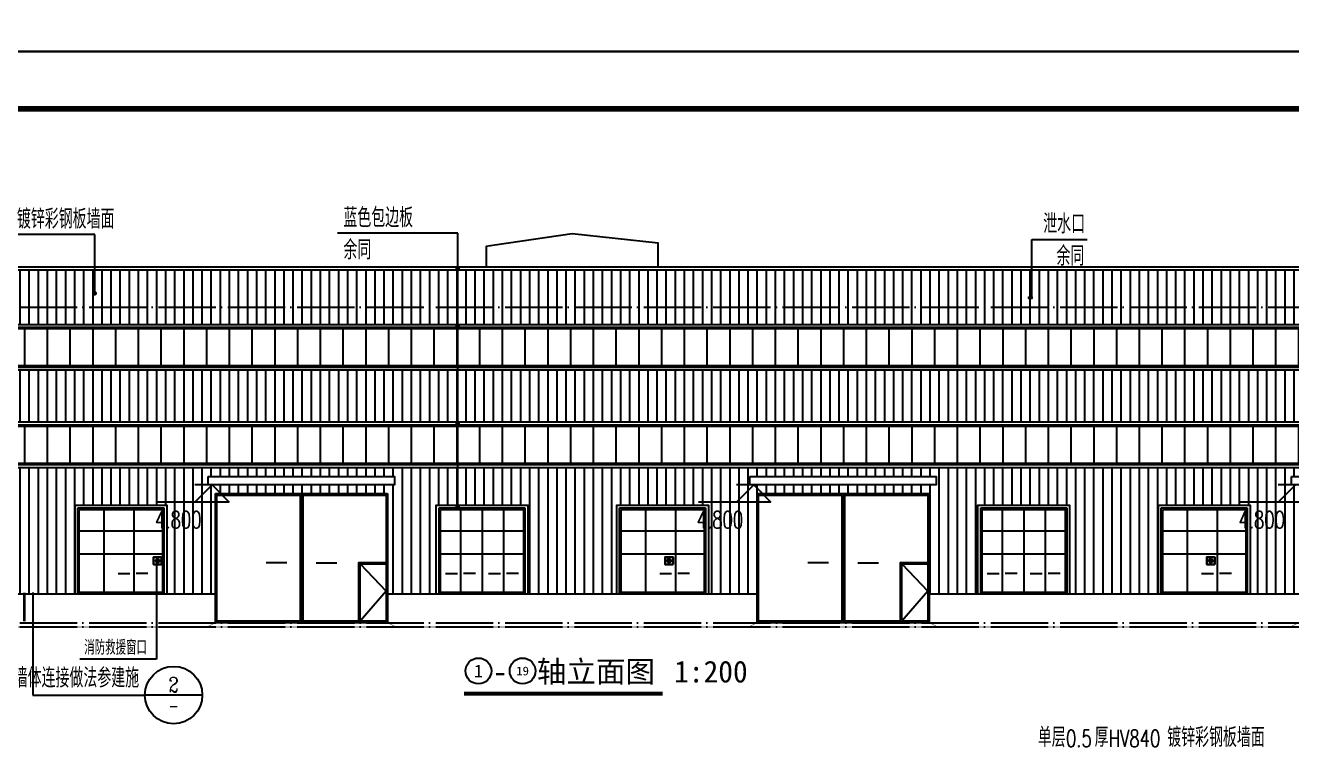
# Model space of a CAD drawing. Extents: x -21908402 to 2288787, y 79687 to 5079726.
# Drawn here: x 2148630 to 2192814, y 174147 to 199396 of the extents above; entities that cross this region are included whole.
import ezdxf
from ezdxf.enums import TextEntityAlignment as Align

# ---------------------------------------------------------------- set-up
doc = ezdxf.new("R2010")
doc.units = 0
doc.header["$LTSCALE"] = 1000
doc.linetypes.add('DOTE', pattern=[2.42, 2, -0.2, 0.02, -0.2])
doc.layers.get('0').update_dxf_attribs({"linetype": 'CONTINUOUS'})
for name, color, linetype in [('DIM_ELEV', 3, 'CONTINUOUS'), ('DIM_IDEN', 3, 'CONTINUOUS'), ('DIM_LEAD', 3, 'CONTINUOUS'), ('DIM_SYMB', 3, 'CONTINUOUS'), ('DOTE', 1, 'DOTE'), ('PUB_TEXT', 7, 'CONTINUOUS'), ('PUB_TITLE', 4, 'CONTINUOUS'), ('WINDOW', 94, 'CONTINUOUS'), ('XF-灭火救援窗', 1, 'CONTINUOUS'), ('填充', 8, 'CONTINUOUS')]:
    doc.layers.add(name, color=color, linetype=linetype)
doc.styles.add('_TCH_DIM', font='SIMPLEX', dxfattribs={"bigfont": 'GBCBIG'})
doc.styles.add('_TCH_DYN', font='')
doc.styles.add('_TCH_LABEL', font='COMPLEX', dxfattribs={"bigfont": 'GBCBIG'})
doc.styles.get('_TCH_DYN').set_extended_font_data('SimSun')

# ---------------------------------------------------------------- blocks, each defined once
blk = doc.blocks.new('HHGG')
at = {"layer": 'DIM_SYMB'}
for points in [[(2153849, 173678), (2153649, 173678), (2153649, 173704)], [(2154063, 173678), (2154263, 173678), (2154263, 173704)], [(2155349, 173678), (2155149, 173678), (2155149, 173704)], [(2155563, 173678), (2155763, 173678), (2155763, 173704)]]:
    blk.add_hatch(color=256, dxfattribs=at).paths.add_polyline_path(points)
for points in [[(2153434, 173678), (2153849, 173678)], [(2154478, 173678), (2154063, 173678)], [(2154934, 173678), (2155349, 173678)], [(2155978, 173678), (2155563, 173678)]]:
    blk.add_lwpolyline(points, dxfattribs=at)
at = {"layer": 'WINDOW'}
for p, q in [((2153206, 175969), (2156206, 175969)), ((2153206, 172969), (2153206, 175969)), ((2153956, 175969), (2153956, 172969)), ((2154706, 175969), (2154706, 172969)), ((2155456, 175969), (2155456, 172969)), ((2156206, 175969), (2156206, 172969)), ((2153206, 175169), (2156206, 175169)), ((2153206, 174369), (2156206, 174369)), ((2156206, 172969), (2153206, 172969))]:
    blk.add_line(p, q, dxfattribs=at)
blk.add_lwpolyline([(2153256, 175919), (2156156, 175919), (2156156, 173019), (2153256, 173019)], close=True, dxfattribs=at)
blk = doc.blocks.new('GGGGGGGGG')
at = {"layer": 'DIM_SYMB'}
for points in [[(2140700, 132967), (2140900, 132967), (2140900, 132993)], [(2143173, 132967), (2142973, 132967), (2142973, 132993)]]:
    blk.add_hatch(color=256, dxfattribs=at).paths.add_polyline_path(points)
blk.add_lwpolyline([(2143987, 132933), (2144887, 131985), (2143987, 130933)])
for points in [[(2141428, 132967), (2140700, 132967)], [(2142446, 132967), (2143173, 132967)]]:
    blk.add_lwpolyline(points, dxfattribs=at)
at = {"layer": 'WINDOW'}
for p, q in [((2138937, 135383), (2144937, 135383)), ((2138937, 130883), (2138937, 135383)), ((2141887, 135333), (2141887, 130933)), ((2141937, 135383), (2141937, 130883)), ((2141987, 135333), (2141987, 130933)), ((2144937, 135383), (2144937, 130883)), ((2144937, 130883), (2138937, 130883))]:
    blk.add_line(p, q, dxfattribs=at)
for points in [[(2141887, 130933), (2138987, 130933), (2138987, 135333), (2141887, 135333)], [(2141987, 135333), (2144887, 135333), (2144887, 130933), (2141987, 130933)]]:
    blk.add_lwpolyline(points, dxfattribs=at)
for points in [[(2144937, 130883), (2143937, 130883), (2143937, 132983), (2144937, 132983)], [(2144887, 130933), (2143987, 130933), (2143987, 132933), (2144887, 132933)]]:
    blk.add_lwpolyline(points, close=True, dxfattribs=at)
blk = doc.blocks.new('XF-灭火救援窗图例')
at = {"layer": 'XF-灭火救援窗'}
h = blk.add_hatch(color=256, dxfattribs=at)
h.dxf.hatch_style = 1
h.paths.add_polyline_path([(0, 110, 1), (0, 350, 1)])
for points in [[(-200, -20), (200, -20, 0.414214), (250, 30), (250, 430, 0.414214), (200, 480), (-200, 480, 0.414214), (-250, 430), (-250, 30, 0.414214)], [(-210, 0), (210, 0, 0.414214), (230, 20), (230, 440, 0.414214), (210, 460), (-210, 460, 0.414214), (-230, 440), (-230, 20, 0.414214)]]:
    blk.add_lwpolyline(points, format="xyb", close=True, dxfattribs=at)
for points in [[(0, 350, 1), (0, 110, 30.793651)], [(0, 350, -1), (0, 110, -30.793651)]]:
    blk.add_lwpolyline(points, format="xyb", dxfattribs=at)
blk = doc.blocks.new('GGGGGGGGHDD')
at = {"layer": 'DIM_SYMB'}
for points in [[(2219418, 114964), (2219218, 114964), (2219218, 114990)], [(2219631, 114964), (2219831, 114964), (2219831, 114990)]]:
    blk.add_hatch(color=256, dxfattribs=at).paths.add_polyline_path(points)
for points in [[(2219003, 114964), (2219418, 114964)], [(2220046, 114964), (2219631, 114964)]]:
    blk.add_lwpolyline(points, dxfattribs=at)
at = {"layer": 'WINDOW'}
for p, q in [((2217601, 117255), (2220601, 117255)), ((2217601, 114255), (2217601, 117255)), ((2218501, 117255), (2218501, 114255)), ((2219551, 117255), (2219551, 114255)), ((2220601, 117255), (2220601, 114255)), ((2217601, 116455), (2220601, 116455)), ((2217601, 115655), (2220601, 115655)), ((2220601, 114255), (2217601, 114255))]:
    blk.add_line(p, q, dxfattribs=at)
blk.add_lwpolyline([(2217651, 117205), (2220551, 117205), (2220551, 114305), (2217651, 114305)], close=True, dxfattribs=at)

msp = doc.modelspace()

# ---------------------------------------------------------------- hatches: boundary and pattern name
at = {"layer": 'WINDOW'}
h = msp.add_hatch(dxfattribs=at)
h.set_pattern_fill('ANSI31', color=256, scale=500, angle=45, style=0)
h.set_pattern_definition([(90, (-9595.7, 36735.8), (-793.75, 2e-13), [])])
h.paths.add_polyline_path([(2112564.3, 188823.5), (2222864.3, 188823.5), (2222864.3, 187523.5), (2112564.3, 187523.5)])
h = msp.add_hatch(dxfattribs=at)
h.set_pattern_fill('ANSI31', color=256, scale=500, angle=45, style=0)
h.set_pattern_definition([(90, (-9595.7, 33335.8), (-793.75, 2e-13), [])])
h.paths.add_polyline_path([(2112564.3, 185423.5), (2222864.3, 185423.5), (2222864.3, 184123.5), (2112564.3, 184123.5)])
at = {"layer": '填充'}
h = msp.add_hatch(dxfattribs=at)
h.set_pattern_fill('ANSI31', color=256, scale=200, angle=45, style=0)
h.set_pattern_definition([(90, (-9595.74, 33335.76), (-317.5, 3e-14), [])])
h.paths.add_polyline_path([(2224814.3, 190873.5), (2110614.3, 190873.5), (2110614.3, 188396.7), (2112414.3, 188396.7), (2112414.3, 188973.5), (2223014.3, 188973.5), (2223014.3, 188396.7), (2224814.3, 188396.7)])
h.paths.add_polyline_path([(2224814.3, 188396.7), (2223014.3, 188396.7), (2223014.3, 187373.5), (2112414.3, 187373.5), (2112414.3, 188396.7), (2110614.3, 188396.7), (2110614.3, 184913.1), (2112414.3, 184913.1), (2112414.3, 185573.5), (2223014.3, 185573.5), (2223014.3, 184913.1), (2224814.3, 184913.1)])
h.paths.add_polyline_path([(2224814.3, 184913.1), (2223014.3, 184913.1), (2223014.3, 183973.5), (2112414.3, 183973.5), (2112414.3, 184913.1), (2110614.3, 184913.1), (2110614.3, 179573.5), (2112414.3, 179573.5), (2112414.3, 182673.5), (2115614.3, 182673.5), (2115614.3, 179573.5), (2117464.1, 179573.5), (2117464.1, 183073.5), (2123464.1, 183073.5), (2123464.1, 179573.5), (2125164.3, 179573.5), (2125164.3, 182673.5), (2128364.3, 182673.5), (2128364.3, 179573.5), (2131464.3, 179573.5), (2131464.3, 182673.5), (2134664.3, 182673.5), (2134664.3, 179573.5), (2136364.1, 179573.5), (2136364.1, 183073.5), (2142364.1, 183073.5), (2142364.1, 179573.5), (2144064.3, 179573.5), (2144064.3, 182673.5), (2147264.3, 182673.5), (2147264.3, 179573.5), (2150364.3, 179573.5), (2150364.3, 182673.5), (2153564.3, 182673.5), (2153564.3, 179573.5), (2155264.1, 179573.5), (2155264.1, 183073.5), (2161264.1, 183073.5), (2161264.1, 179573.5), (2162964.3, 179573.5), (2162964.3, 182673.5), (2166164.3, 182673.5), (2166164.3, 179573.5), (2169264.3, 179573.5), (2169264.3, 182673.5), (2172464.3, 182673.5), (2172464.3, 179573.5), (2174164.1, 179573.5), (2174164.1, 183073.5), (2180164.1, 183073.5), (2180164.1, 179573.5), (2181864.3, 179573.5), (2181864.3, 182673.5), (2185064.3, 182673.5), (2185064.3, 179573.5), (2188164.3, 179573.5), (2188164.3, 182673.5), (2191364.3, 182673.5), (2191364.3, 179573.5), (2193064.1, 179573.5), (2193064.1, 183073.5), (2199064.1, 183073.5), (2199064.1, 179573.5), (2200764.3, 179573.5), (2200764.3, 182673.5), (2203964.3, 182673.5), (2203964.3, 179573.5), (2207064.3, 179573.5), (2207064.3, 182673.5), (2210264.3, 182673.5), (2210264.3, 179573.5), (2211964.1, 179573.5), (2211964.1, 183073.5), (2217964.1, 183073.5), (2217964.1, 179573.5), (2219814.3, 179573.5), (2219814.3, 182673.5), (2223014.3, 182673.5), (2223014.3, 179573.5), (2224814.3, 179573.5)])
h.paths.add_polyline_path([(2123714.1, 183373.5), (2117214.1, 183373.5), (2117214.1, 183673.5), (2123714.1, 183673.5)], flags=16)
h.paths.add_polyline_path([(2136114.1, 183373.5), (2136114.1, 183673.5), (2142614.1, 183673.5), (2142614.1, 183373.5)], flags=16)
h.paths.add_polyline_path([(2155014.1, 183373.5), (2155014.1, 183673.5), (2161514.1, 183673.5), (2161514.1, 183373.5)], flags=16)
h.paths.add_polyline_path([(2173914.1, 183373.5), (2173914.1, 183673.5), (2180414.1, 183673.5), (2180414.1, 183373.5)], flags=16)
h.paths.add_polyline_path([(2192814.1, 183373.5), (2192814.1, 183673.5), (2199314.1, 183673.5), (2199314.1, 183373.5)], flags=16)
h.paths.add_polyline_path([(2211714.1, 183373.5), (2211714.1, 183673.5), (2218214.1, 183673.5), (2218214.1, 183373.5)], flags=16)

# ---------------------------------------------------------------- linework, layer by layer
for p, q in [((2110514.3, 190973.5), (2224914.3, 190973.5)), ((2142364.1, 179573.5), (2155264.1, 179573.5)), ((2161264.1, 179573.5), (2174164.1, 179573.5)), ((2180164.1, 179573.5), (2193064.1, 179573.5))]:
    msp.add_line(p, q)
for points in [[(2170714.3, 190973.5), (2170714.3, 191800.8), (2167714.3, 192131), (2165014.1, 191730.2), (2164714.3, 191685.7), (2164714.3, 190973.5)], [(2110514.3, 179573.5), (2110514.3, 190973.5), (2224914.3, 190973.5), (2224914.3, 179573.5)], [(2110614.3, 179573.5), (2110614.3, 190873.5), (2224814.3, 190873.5), (2224814.3, 179573.5)]]:
    msp.add_lwpolyline(points)
at = {"const_width": 30}
msp.add_lwpolyline([(2110514.3, 190973.5), (2224914.3, 190973.5), (2224914.3, 178423.5), (2110514.3, 178423.5)], close=True, dxfattribs=at)
for points in [[(2183647.6, 189928.8), (2183747.6, 189928.8), (2183747.6, 189878.8), (2183647.6, 189878.8)], [(2155014.1, 183673.5), (2161514.1, 183673.5), (2161514.1, 183373.5), (2155014.1, 183373.5)], [(2173914.1, 183673.5), (2180414.1, 183673.5), (2180414.1, 183373.5), (2173914.1, 183373.5)], [(2192814.1, 183673.5), (2199314.1, 183673.5), (2199314.1, 183373.5), (2192814.1, 183373.5)]]:
    msp.add_lwpolyline(points, close=True)
at = {"color": 5}
for points in [[(2112414.3, 188973.5), (2223014.3, 188973.5), (2223014.3, 187373.5), (2112414.3, 187373.5)], [(2112414.3, 185573.5), (2223014.3, 185573.5), (2223014.3, 183973.5), (2112414.3, 183973.5)]]:
    msp.add_lwpolyline(points, close=True, dxfattribs=at)
for points in [[(2150364.3, 179573.5), (2150364.3, 182673.5), (2153564.3, 182673.5), (2153564.3, 179573.5)], [(2162964.3, 179573.5), (2162964.3, 182673.5), (2166164.3, 182673.5), (2166164.3, 179573.5)], [(2169264.3, 179573.5), (2169264.3, 182673.5), (2172464.3, 182673.5), (2172464.3, 179573.5)], [(2181864.3, 179573.5), (2181864.3, 182673.5), (2185064.3, 182673.5), (2185064.3, 179573.5)], [(2188164.3, 179573.5), (2188164.3, 182673.5), (2191364.3, 182673.5), (2191364.3, 179573.5)]]:
    msp.add_lwpolyline(points, dxfattribs=at)
for points, const_width in [([(2154964.1, 178423.5), (2155264.1, 178573.5), (2161264.1, 178573.5), (2161564.1, 178423.5)], 15), ([(2173864.1, 178423.5), (2174164.1, 178573.5), (2180164.1, 178573.5), (2180464.1, 178423.5)], 15), ([(2192764.1, 178423.5), (2193064.1, 178573.5), (2199064.1, 178573.5), (2199364.1, 178423.5)], 15), ([(2109078.9, 178423.5), (2226414.3, 178423.5)], 30)]:
    msp.add_lwpolyline(points, dxfattribs=dict(const_width=const_width))
at = {"layer": 'DIM_ELEV'}
for p, q in [((2155144.4, 183373.5), (2154544.4, 182773.5)), ((2156544.4, 183373.5), (2154544.4, 183373.5)), ((2155144.4, 183373.5), (2155744.4, 182773.5)), ((2174044.4, 183373.5), (2173444.4, 182773.5)), ((2175444.4, 183373.5), (2173444.4, 183373.5)), ((2174044.4, 183373.5), (2174644.4, 182773.5)), ((2192944.4, 183373.5), (2192344.4, 182773.5)), ((2194344.4, 183373.5), (2192344.4, 183373.5)), ((2155744.4, 182773.5), (2153217.6, 182773.5)), ((2174644.4, 182773.5), (2172117.6, 182773.5)), ((2193544.4, 182773.5), (2191017.6, 182773.5))]:
    msp.add_line(p, q, dxfattribs=at)
at = {"layer": 'DIM_IDEN'}
for p, q in [((2148895.6, 179623.5), (2148895.6, 176050.2)), ((2148895.6, 176050.2), (2152803.3, 176050.2)), ((2154803.3, 176050.2), (2152803.3, 176050.2))]:
    msp.add_line(p, q, dxfattribs=at)
at = {"layer": 'DIM_IDEN', "const_width": 100}
msp.add_lwpolyline([(2148595.6, 179623.5), (2148595.6, 178623.5)], dxfattribs=at)
at = {"layer": 'DIM_IDEN'}
msp.add_circle((2153803.3, 176050.2), 1000, dxfattribs=at)
at = {"layer": 'DIM_LEAD'}
for p, q in [((2151051.4, 192099.7), (2143611.7, 192099.7)), ((2151051.4, 190055.2), (2151051.4, 192099.7)), ((2163715.3, 192146.2), (2159517.6, 192146.2)), ((2163715.3, 190931), (2163715.3, 192146.2)), ((2163715.3, 188916.5), (2163715.3, 192146.2)), ((2163715.3, 185513), (2163715.3, 192146.2)), ((2163715.3, 182607.8), (2163715.3, 192146.2)), ((2183747.6, 189928.8), (2183747.6, 191929.7)), ((2183747.6, 191929.7), (2185673.9, 191929.7)), ((2153210, 180714.6), (2153210, 177299.6)), ((2153210, 177299.6), (2150527.7, 177299.6))]:
    msp.add_line(p, q, dxfattribs=at)
at = {"layer": 'DIM_LEAD', "const_width": 80}
for points in [[(2163715.3, 190891, 1), (2163715.3, 190971, 1)], [(2151051.4, 190015.2, 1), (2151051.4, 190095.2, 1)], [(2163715.3, 188876.5, 1), (2163715.3, 188956.5, 1)], [(2163715.3, 185473, 1), (2163715.3, 185553, 1)], [(2163715.3, 182567.8, 1), (2163715.3, 182647.8, 1)]]:
    msp.add_lwpolyline(points, format="xyb", close=True, dxfattribs=at)
at = {"layer": 'DIM_SYMB', "const_width": 140}
msp.add_lwpolyline([(2163939.6, 176096.2), (2170865.4, 176096.2)], dxfattribs=at)
at = {"layer": 'DOTE'}
for p, q in [((2109714.3, 189573.5), (2225714.3, 189573.5)), ((2109714.3, 178573.5), (2225714.3, 178573.5)), ((2109714.3, 178423.5), (2225714.3, 178423.5))]:
    msp.add_line(p, q, dxfattribs=at)
at = {"layer": 'PUB_TEXT'}
for centre in [(2164439.6, 176890.1), (2165979.7, 176890.1)]:
    msp.add_circle(centre, 450, dxfattribs=at)
at = {"layer": 'PUB_TITLE'}
for points in [[(2095686.8, 198487.5), (2263886.8, 198487.5), (2263886.8, 317287.5), (2095686.8, 317287.5)], [(2095686.8, 79687.5), (2263886.8, 79687.5), (2263886.8, 198487.5), (2095686.8, 198487.5)]]:
    msp.add_lwpolyline(points, close=True, dxfattribs=at)
at = {"layer": 'PUB_TITLE', "const_width": 200}
msp.add_lwpolyline([(2100686.8, 81687.5), (2261886.8, 81687.5), (2261886.8, 196487.5), (2100686.8, 196487.5)], close=True, dxfattribs=at)
at = {"layer": 'WINDOW'}
for points in [[(2112514.3, 188873.5), (2222914.3, 188873.5), (2222914.3, 187473.5), (2112514.3, 187473.5)], [(2112564.3, 188823.5), (2222864.3, 188823.5), (2222864.3, 187523.5), (2112564.3, 187523.5)], [(2112514.3, 185473.5), (2222914.3, 185473.5), (2222914.3, 184073.5), (2112514.3, 184073.5)], [(2112564.3, 185423.5), (2222864.3, 185423.5), (2222864.3, 184123.5), (2112564.3, 184123.5)]]:
    msp.add_lwpolyline(points, close=True, dxfattribs=at)

# ---------------------------------------------------------------- block references
for name, p in [('GGGGGGGGG', (16327.3, 47690.5)), ('GGGGGGGGG', (35227.3, 47690.5)), ('GGGGGGGGHDD', (-67136.9, 65318.1)), ('HHGG', (9858, 6604.2)), ('GGGGGGGGHDD', (-48236.9, 65318.1)), ('HHGG', (28758, 6604.2)), ('GGGGGGGGHDD', (-29336.9, 65318.1))]:
    msp.add_blockref(name, p)
at = {"layer": 'XF-灭火救援窗', "xscale": -0.5625, "yscale": 0.5625, "zscale": 0.5625}
for p in [(2153240.2, 180604), (2171090.2, 180604), (2189990.2, 180604)]:
    msp.add_blockref('XF-灭火救援窗图例', p, dxfattribs=at)

# ---------------------------------------------------------------- texts
at = {"layer": 'PUB_TEXT'}
for s, height, style, p in [('蓝色包边板', 675.18, '_TCH_DIM', (2159727.6, 192356.2)), ('镀锌彩钢板墙面', 675.18, '_TCH_DIM', (2148336.2, 192309.7)), ('泄水口', 675.18, '_TCH_DIM', (2184145.8, 192139.7)), ('余同', 675.18, '_TCH_DIM', (2159727.6, 191236.2)), ('余同', 675.18, '_TCH_DIM', (2184607.5, 191019.7)), ('消防救援窗口', 506.38, '_TCH_DIM', (2150685.2, 177457.1)), ('轴立面图', 755.27, '_TCH_DYN', (2166479.7, 176490.1)), ('1:200', 755.27, '_TCH_DYN', (2171265.4, 176490.1)), ('彩钢板与砖墙体连接做法参建施', 675.177, '_TCH_LABEL', (2145794.4, 176312.3)), ('-', 755.3, '_TCH_DYN', (2164939.6, 176490.1)), ('单层', 675.18, '_TCH_DIM', (2183957, 174240.3)), ('镀锌彩钢板墙面', 675.18, '_TCH_DIM', (2188471.5, 174240.3)), ('厚', 675.2, '_TCH_DIM', (2185940, 174240.3))]:
    msp.add_text(s, height=height, dxfattribs=dict(at, style=style)).set_placement(p)
at = {"layer": 'PUB_TEXT', "style": '_TCH_DIM', "width": 0.705882}
for s, p in [('4.800', (2153157.6, 181863.5)), ('4.800', (2172057.6, 181863.5)), ('4.800', (2190957.6, 181863.5)), ('0.5', (2184940, 174240.3)), ('HV840', (2186431.5, 174240.3))]:
    msp.add_text(s, height=595, dxfattribs=at).set_placement(p)
at = {"layer": 'PUB_TEXT'}
for s, height, style, width, p, p2 in [('1', 435, '_TCH_DYN', 1.028736, (2164279.6, 176672.6), (2164599.6, 176672.6)), ('19', 304.74, '_TCH_DYN', 1.022857, (2165756.8, 176737.7), (2166202.6, 176737.7)), ('-', 522, '_TCH_LABEL', 0.777778, (2153629.3, 175423.8), (2153977.3, 175423.8))]:
    msp.add_text(s, height=height, dxfattribs=dict(at, style=style, width=width)).set_placement(p, p2, align=Align.FIT)
at = {"layer": 'PUB_TEXT', "style": '_TCH_LABEL'}
msp.add_text('2', height=522, dxfattribs=at).set_placement((2153629.3, 176154.6), (2153977.3, 176154.6), align=Align.FIT)

doc.saveas('drawing.dxf')
